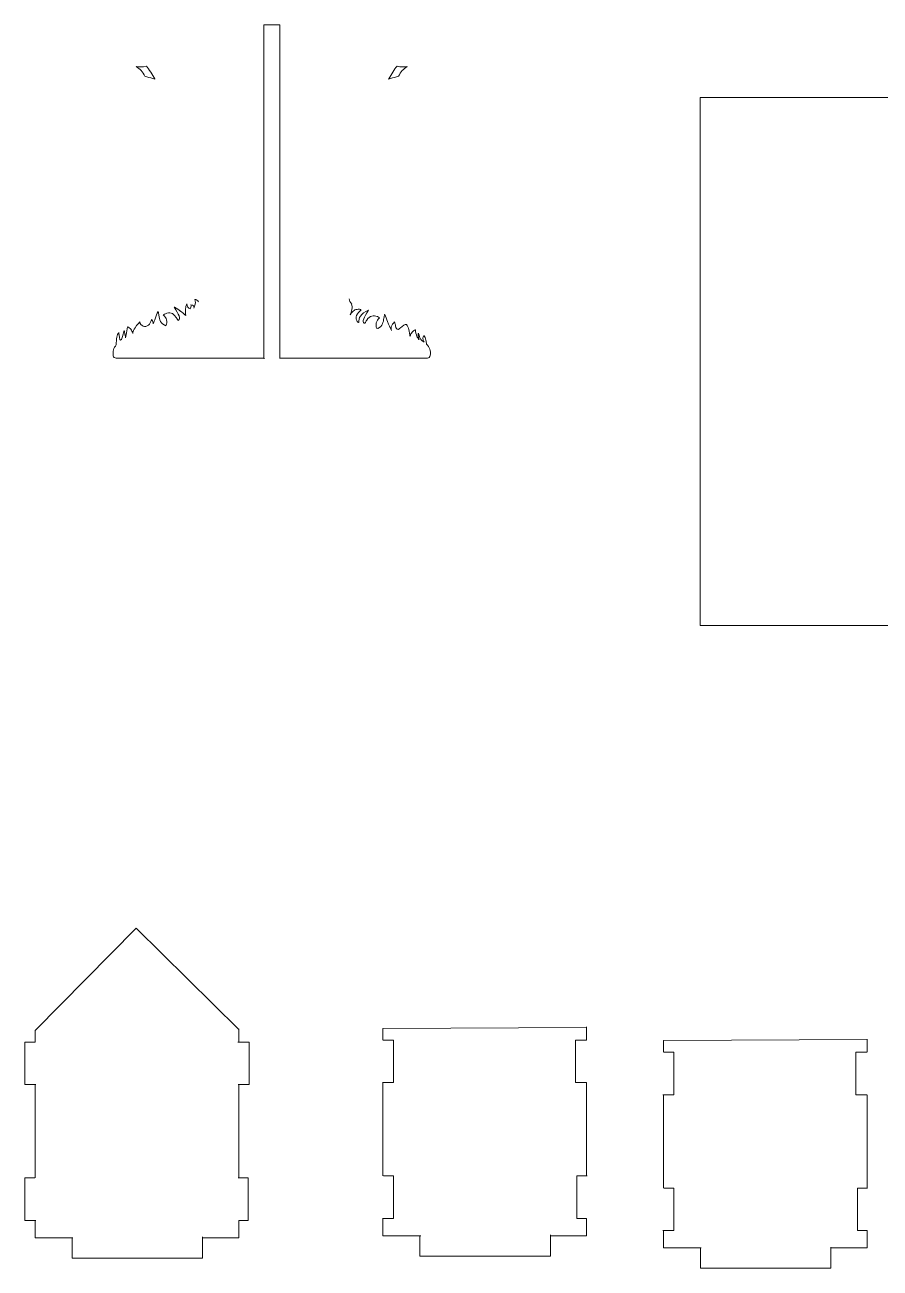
# Model space of a CAD drawing. Header units: millimetres. Extents: x -607 to 1451, y -798 to 283.
# Drawn here: x -296.9 to -60.3, y -163.5 to 180.5 of the extents above; entities that cross this region are included whole.
import ezdxf

# ---------------------------------------------------------------- set-up
doc = ezdxf.new("R2010")
doc.units = ezdxf.units.MM
doc.header["$MEASUREMENT"] = 0
doc.layers.add('layer 1', color=7, linetype='Continuous')

msp = doc.modelspace()

# ---------------------------------------------------------------- linework, layer by layer
at = {"layer": 'layer 1', "color": 242, "lineweight": 20}
for points, knots in [([(-230.5688, 88.2042), (-230.5688, 88.2042), (-230.7664, 88.2042), (-230.7664, 88.2042), (-230.7664, 88.2042), (-230.7664, 88.2042), (-230.7664, 180.4818), (-230.7664, 180.4818), (-230.7664, 180.4818), (-230.7664, 180.4818), (-226.3108, 180.4818), (-226.3108, 180.4818), (-226.3108, 180.4818), (-226.3108, 180.4818), (-226.3108, 88.2042), (-226.3108, 88.2042), (-226.3108, 88.2042), (-226.3108, 88.2042), (-226.3109, 88.2042), (-226.3109, 88.2042)], [0, 0, 0, 0, 0.16666667, 0.16666667, 0.16666667, 0.16666667, 0.33333333, 0.33333333, 0.33333333, 0.33333333, 0.5, 0.5, 0.5, 0.5, 0.66666667, 0.66666667, 0.66666667, 0.66666667, 1, 1, 1, 1]), ([(-263.2635, 169.0872), (-264.3929, 168.796), (-265.3213, 168.7639), (-266.0913, 168.9384), (-266.0913, 168.9384), (-265.0307, 168.3456), (-264.2332, 167.4498), (-263.6985, 166.2514), (-263.6985, 166.2514), (-262.9318, 166.0574), (-262.1625, 165.843), (-261.4505, 165.6445), (-261.4505, 165.6445), (-261.2745, 165.5954), (-261.1022, 165.5475), (-260.9346, 165.501), (-260.9346, 165.501), (-260.9346, 165.501), (-260.9753, 165.57), (-260.9753, 165.57), (-260.9753, 165.57), (-261.6504, 166.7161), (-262.4654, 168.0993), (-263.2635, 169.0872)], [0, 0, 0, 0, 0.14285714, 0.14285714, 0.14285714, 0.14285714, 0.28571429, 0.28571429, 0.28571429, 0.28571429, 0.42857143, 0.42857143, 0.42857143, 0.42857143, 0.57142857, 0.57142857, 0.57142857, 0.57142857, 0.71428571, 0.71428571, 0.71428571, 0.71428571, 1, 1, 1, 1]), ([(-193.4914, 166.2514), (-192.9566, 167.4498), (-192.159, 168.3456), (-191.0985, 168.9384), (-191.0985, 168.9384), (-191.8684, 168.7639), (-192.7969, 168.796), (-193.9265, 169.0872), (-193.9265, 169.0872), (-194.7244, 168.0993), (-195.5394, 166.7161), (-196.2147, 165.57), (-196.2147, 165.57), (-196.2147, 165.57), (-196.2553, 165.501), (-196.2553, 165.501), (-196.2553, 165.501), (-196.0877, 165.5475), (-195.9152, 165.5954), (-195.7393, 165.6445), (-195.7393, 165.6445), (-195.0274, 165.843), (-194.2583, 166.0574), (-193.4914, 166.2514)], [0, 0, 0, 0, 0.14285714, 0.14285714, 0.14285714, 0.14285714, 0.28571429, 0.28571429, 0.28571429, 0.28571429, 0.42857143, 0.42857143, 0.42857143, 0.42857143, 0.57142857, 0.57142857, 0.57142857, 0.57142857, 0.71428571, 0.71428571, 0.71428571, 0.71428571, 1, 1, 1, 1]), ([(-110.0639, 14.3274), (-110.0639, 14.3274), (-110.0639, 160.3574), (-110.0639, 160.3574), (-110.0639, 160.3574), (-110.0639, 160.3574), (42.6531, 160.3574), (42.6531, 160.3574), (42.6531, 160.3574), (42.6531, 160.3574), (42.6531, 14.3274), (42.6531, 14.3274), (42.6531, 14.3274), (42.6531, 14.3274), (-110.0639, 14.3274), (-110.0639, 14.3274)], [0, 0, 0, 0, 0.2, 0.2, 0.2, 0.2, 0.4, 0.4, 0.4, 0.4, 0.6, 0.6, 0.6, 0.6, 1, 1, 1, 1]), ([(-253.9785, 101.3733), (-253.3913, 100.9459), (-252.8377, 100.5089), (-252.3179, 100.0623), (-252.3179, 100.0623), (-252.5928, 101.4597), (-252.4983, 102.5505), (-252.0341, 103.3353), (-252.0341, 103.3353), (-252.0242, 102.5565), (-251.7213, 102.0867), (-251.1258, 101.9255), (-251.1258, 101.9255), (-250.8552, 102.5494), (-250.8174, 102.9019), (-251.0122, 102.9829), (-251.0122, 102.9829), (-250.2879, 102.9169), (-249.9851, 102.6148), (-250.1038, 102.0765), (-250.1038, 102.0765), (-249.6642, 103.2892), (-249.5886, 104.0948), (-249.8767, 104.4934), (-249.8767, 104.4934), (-249.8767, 104.4934), (-249.8767, 104.4934), (-249.8767, 104.4934)], [0, 0, 0, 0, 0.125, 0.125, 0.125, 0.125, 0.25, 0.25, 0.25, 0.25, 0.375, 0.375, 0.375, 0.375, 0.5, 0.5, 0.5, 0.5, 0.625, 0.625, 0.625, 0.625, 0.75, 0.75, 0.75, 0.75, 1, 1, 1, 1]), ([(-206.473, 103.2988), (-206.4797, 103.2693), (-206.4864, 103.24), (-206.4933, 103.2106), (-206.4933, 103.2106), (-206.3547, 102.793), (-206.3305, 102.3088), (-206.4206, 101.7582), (-206.4206, 101.7582), (-206.4949, 101.3031), (-206.6476, 100.8025), (-206.8786, 100.2562), (-206.8786, 100.2562), (-206.6874, 100.5853), (-206.4856, 100.8626), (-206.2731, 101.0882), (-206.2731, 101.0882), (-205.9917, 101.3868), (-205.6911, 101.5951), (-205.3718, 101.7129)], [0, 0, 0, 0, 0.16666667, 0.16666667, 0.16666667, 0.16666667, 0.33333333, 0.33333333, 0.33333333, 0.33333333, 0.5, 0.5, 0.5, 0.5, 0.66666667, 0.66666667, 0.66666667, 0.66666667, 1, 1, 1, 1]), ([(-230.7664, 88.2831), (-230.7664, 88.2831), (-271.668, 88.2831), (-271.668, 88.2831), (-271.668, 88.2831), (-271.668, 88.2831), (-271.668, 88.2845), (-271.668, 88.2845), (-271.668, 88.2845), (-272.0306, 88.2842), (-272.3508, 88.5421), (-272.4125, 88.9065), (-272.4125, 88.9065), (-272.6282, 90.1686), (-272.3201, 91.1441), (-271.6059, 91.9325), (-271.6059, 91.9325), (-271.6041, 92.7882), (-271.5501, 93.4919), (-271.4435, 94.0435), (-271.4435, 94.0435), (-271.3255, 94.6546), (-271.1429, 95.08), (-270.8957, 95.3199), (-270.8957, 95.3199), (-270.8957, 95.3199), (-270.8845, 95.3309), (-270.8845, 95.3309), (-270.8845, 95.3309), (-270.8845, 95.3309), (-270.874, 95.3192), (-270.874, 95.3192), (-270.874, 95.3192), (-270.8575, 95.3007), (-270.6377, 90.1885), (-269.4195, 95.9335), (-269.4195, 95.9335), (-269.4195, 95.9335), (-269.4136, 95.9612), (-269.4136, 95.9612), (-269.4136, 95.9612), (-269.4136, 95.9612), (-269.3938, 95.9407), (-269.3938, 95.9407), (-269.3938, 95.9407), (-269.3384, 95.8828), (-269.0211, 93.9824), (-269.0656, 93.8837), (-269.0656, 93.8837), (-269.0282, 93.9291), (-268.5466, 96.6619), (-268.5195, 96.9353), (-268.5195, 96.9353), (-268.5195, 96.9353), (-268.5176, 96.9543), (-268.5176, 96.9543), (-268.5176, 96.9543), (-268.5176, 96.9543), (-268.4993, 96.9477), (-268.4993, 96.9477), (-268.4993, 96.9477), (-268.1521, 96.8249), (-267.8519, 96.602), (-267.5983, 96.2793), (-267.5983, 96.2793), (-267.3587, 95.9742), (-267.161, 95.5798), (-267.0051, 95.0963), (-267.0051, 95.0963), (-266.9813, 95.4778), (-266.8757, 95.8659), (-266.6887, 96.2602), (-266.6887, 96.2602), (-266.4881, 96.6836), (-265.4932, 97.8656), (-265.1046, 98.304), (-265.1046, 98.304), (-264.9001, 97.0918), (-263.5693, 96.6096), (-262.6749, 97.4212), (-262.6749, 97.4212), (-262.3296, 97.7347), (-262.0467, 98.2308), (-261.8266, 98.9093), (-261.8266, 98.9093), (-261.8266, 98.9093), (-261.8182, 98.935), (-261.8182, 98.935), (-261.8182, 98.935), (-261.8182, 98.935), (-261.8006, 98.9142), (-261.8006, 98.9142), (-261.8006, 98.9142), (-261.4939, 98.5535), (-261.3469, 98.1851), (-261.36, 97.8091), (-261.36, 97.8091), (-261.1741, 98.248), (-261.0054, 98.7223), (-260.8393, 99.189), (-260.8393, 99.189), (-260.5797, 99.9195), (-260.3268, 100.6308), (-260.0247, 101.1577), (-260.0247, 101.1577), (-260.0247, 101.1577), (-260.0065, 101.1894), (-260.0065, 101.1894), (-260.0065, 101.1894), (-260.0065, 101.1894), (-259.9969, 101.1542), (-259.9969, 101.1542), (-259.9969, 101.1542), (-259.9105, 100.8344), (-259.8577, 100.4961), (-259.8043, 100.155), (-259.8043, 100.155), (-259.6216, 98.9848), (-259.4333, 97.7804), (-257.8595, 97.2038), (-257.8595, 97.2038), (-257.6318, 97.7894), (-257.5769, 98.3337), (-257.6953, 98.8363), (-257.6953, 98.8363), (-257.8146, 99.3431), (-258.11, 99.808), (-258.5813, 100.2316), (-258.5813, 100.2316), (-258.5813, 100.2316), (-258.5952, 100.2441), (-258.5952, 100.2441), (-258.5952, 100.2441), (-258.5952, 100.2441), (-258.5796, 100.2547), (-258.5796, 100.2547), (-258.5796, 100.2547), (-258.3889, 100.3852), (-258.2022, 100.4936), (-258.0193, 100.5799), (-258.0193, 100.5799), (-257.452, 100.8477), (-256.9231, 100.9023), (-256.4332, 100.7436), (-256.4332, 100.7436), (-255.9436, 100.5851), (-255.4936, 100.2139), (-255.0829, 99.6299), (-255.0829, 99.6299), (-254.9011, 99.3715), (-254.7271, 99.0714), (-254.5606, 98.7294), (-254.5606, 98.7294), (-254.4831, 98.7372), (-254.4151, 98.7537), (-254.3567, 98.7791), (-254.3567, 98.7791), (-254.2013, 98.8464), (-254.1134, 98.977), (-254.0931, 99.1708), (-254.0931, 99.1708), (-254.0724, 99.368), (-254.1213, 99.6304), (-254.2395, 99.9576), (-254.2395, 99.9576), (-254.4515, 100.5441), (-254.8859, 101.337), (-255.5427, 102.3367), (-255.5427, 102.3367), (-255.5427, 102.3367), (-255.5705, 102.379), (-255.5705, 102.379), (-255.5705, 102.379), (-255.5705, 102.379), (-255.5239, 102.3585), (-255.5239, 102.3585), (-255.5239, 102.3585), (-254.8107, 102.043), (-254.2414, 101.689), (-253.8158, 101.2969)], [0, 0, 0, 0, 0.02173913, 0.02173913, 0.02173913, 0.02173913, 0.04347826, 0.04347826, 0.04347826, 0.04347826, 0.06521739, 0.06521739, 0.06521739, 0.06521739, 0.08695652, 0.08695652, 0.08695652, 0.08695652, 0.10869565, 0.10869565, 0.10869565, 0.10869565, 0.13043478, 0.13043478, 0.13043478, 0.13043478, 0.15217391, 0.15217391, 0.15217391, 0.15217391, 0.17391304, 0.17391304, 0.17391304, 0.17391304, 0.19565217, 0.19565217, 0.19565217, 0.19565217, 0.2173913, 0.2173913, 0.2173913, 0.2173913, 0.23913043, 0.23913043, 0.23913043, 0.23913043, 0.26086957, 0.26086957, 0.26086957, 0.26086957, 0.2826087, 0.2826087, 0.2826087, 0.2826087, 0.30434783, 0.30434783, 0.30434783, 0.30434783, 0.32608696, 0.32608696, 0.32608696, 0.32608696, 0.34782609, 0.34782609, 0.34782609, 0.34782609, 0.36956522, 0.36956522, 0.36956522, 0.36956522, 0.39130435, 0.39130435, 0.39130435, 0.39130435, 0.41304348, 0.41304348, 0.41304348, 0.41304348, 0.43478261, 0.43478261, 0.43478261, 0.43478261, 0.45652174, 0.45652174, 0.45652174, 0.45652174, 0.47826087, 0.47826087, 0.47826087, 0.47826087, 0.5, 0.5, 0.5, 0.5, 0.52173913, 0.52173913, 0.52173913, 0.52173913, 0.54347826, 0.54347826, 0.54347826, 0.54347826, 0.56521739, 0.56521739, 0.56521739, 0.56521739, 0.58695652, 0.58695652, 0.58695652, 0.58695652, 0.60869565, 0.60869565, 0.60869565, 0.60869565, 0.63043478, 0.63043478, 0.63043478, 0.63043478, 0.65217391, 0.65217391, 0.65217391, 0.65217391, 0.67391304, 0.67391304, 0.67391304, 0.67391304, 0.69565217, 0.69565217, 0.69565217, 0.69565217, 0.7173913, 0.7173913, 0.7173913, 0.7173913, 0.73913043, 0.73913043, 0.73913043, 0.73913043, 0.76086957, 0.76086957, 0.76086957, 0.76086957, 0.7826087, 0.7826087, 0.7826087, 0.7826087, 0.80434783, 0.80434783, 0.80434783, 0.80434783, 0.82608696, 0.82608696, 0.82608696, 0.82608696, 0.84782609, 0.84782609, 0.84782609, 0.84782609, 0.86956522, 0.86956522, 0.86956522, 0.86956522, 0.89130435, 0.89130435, 0.89130435, 0.89130435, 0.91304348, 0.91304348, 0.91304348, 0.91304348, 0.93478261, 0.93478261, 0.93478261, 0.93478261, 0.95652174, 0.95652174, 0.95652174, 0.95652174, 1, 1, 1, 1]), ([(-204.0365, 101.7403), (-204.0414, 101.7331), (-204.0462, 101.7257), (-204.0511, 101.7186), (-204.0511, 101.7186), (-204.0511, 101.7186), (-204.0511, 101.7186), (-204.0511, 101.7186), (-204.0511, 101.7186), (-204.0195, 101.7086), (-203.9881, 101.6982), (-203.9568, 101.6873), (-203.9568, 101.6873), (-203.9188, 101.674), (-203.8807, 101.6595), (-203.8422, 101.6445), (-203.8422, 101.6445), (-203.8422, 101.6445), (-203.8183, 101.6349), (-203.8183, 101.6349), (-203.8183, 101.6349), (-203.8183, 101.6349), (-203.8385, 101.619), (-203.8385, 101.619), (-203.8385, 101.619), (-203.992, 101.499), (-204.1334, 101.3795), (-204.2622, 101.2605), (-204.2622, 101.2605), (-204.3908, 101.142), (-204.5073, 101.0238), (-204.6115, 100.9062), (-204.6115, 100.9062), (-204.6698, 100.8252), (-204.7292, 100.7437), (-204.7897, 100.6618), (-204.7897, 100.6618), (-204.851, 100.5786), (-204.9109, 100.4987), (-204.969, 100.4219), (-204.969, 100.4219), (-204.969, 100.4219), (-204.969, 100.4219), (-204.969, 100.4219), (-204.969, 100.4219), (-204.969, 100.4219), (-204.9892, 100.3955), (-204.9892, 100.3955), (-204.9892, 100.3955), (-205.2516, 99.9509), (-205.3338, 99.5144), (-205.2357, 99.0857), (-205.2357, 99.0857), (-205.1695, 98.7962), (-205.0209, 98.5098), (-204.79, 98.2266), (-204.79, 98.2266), (-204.6866, 98.1876), (-204.5832, 98.149), (-204.4796, 98.1109), (-204.4796, 98.1109), (-204.5705, 98.7761), (-204.4295, 99.3803), (-204.0566, 99.9229), (-204.0566, 99.9229), (-203.6282, 100.5465), (-202.8936, 101.0884), (-201.8533, 101.5487), (-201.8533, 101.5487), (-201.8533, 101.5487), (-201.8067, 101.5691), (-201.8067, 101.5691), (-201.8067, 101.5691), (-201.8067, 101.5691), (-201.8346, 101.527), (-201.8346, 101.527), (-201.8346, 101.527), (-202.4914, 100.5272), (-202.9258, 99.7342), (-203.1376, 99.1479), (-203.1376, 99.1479), (-203.2559, 98.8205), (-203.3047, 98.5582), (-203.2841, 98.361), (-203.2841, 98.361), (-203.2638, 98.1671), (-203.1759, 98.0365), (-203.0206, 97.9692), (-203.0206, 97.9692), (-202.9622, 97.9439), (-202.8941, 97.9274), (-202.8166, 97.9196), (-202.8166, 97.9196), (-202.6501, 98.2615), (-202.476, 98.5616), (-202.2942, 98.8201), (-202.2942, 98.8201), (-201.8837, 99.404), (-201.4335, 99.7754), (-200.9442, 99.934), (-200.9442, 99.934), (-200.454, 100.0926), (-199.9254, 100.0379), (-199.3579, 99.7701), (-199.3579, 99.7701), (-199.1751, 99.6837), (-198.9883, 99.5754), (-198.7975, 99.4451), (-198.7975, 99.4451), (-198.7975, 99.4451), (-198.782, 99.4343), (-198.782, 99.4343), (-198.782, 99.4343), (-198.782, 99.4343), (-198.796, 99.4218), (-198.796, 99.4218), (-198.796, 99.4218), (-199.2674, 98.9983), (-199.5627, 98.5332), (-199.682, 98.0267), (-199.682, 98.0267), (-199.7868, 97.5818), (-199.7559, 97.1045), (-199.5894, 96.5947), (-199.5894, 96.5947), (-199.4754, 96.5646), (-199.3613, 96.5348), (-199.2474, 96.5053), (-199.2474, 96.5053), (-197.9214, 97.1161), (-197.7446, 98.2457), (-197.5728, 99.3452), (-197.5728, 99.3452), (-197.5196, 99.6864), (-197.4666, 100.0246), (-197.3802, 100.3444), (-197.3802, 100.3444), (-197.3802, 100.3444), (-197.3707, 100.3796), (-197.3707, 100.3796), (-197.3707, 100.3796), (-197.3707, 100.3796), (-197.3526, 100.3478), (-197.3526, 100.3478), (-197.3526, 100.3478), (-197.0505, 99.8211), (-196.7975, 99.1097), (-196.5378, 98.3792), (-196.5378, 98.3792), (-196.2272, 97.5055), (-195.9069, 96.6045), (-195.4819, 95.9619), (-195.4819, 95.9619), (-195.617, 96.269), (-195.6081, 96.5846), (-195.5122, 96.8963), (-195.5122, 96.8963), (-195.358, 97.3971), (-194.9792, 97.8867), (-194.6163, 98.3135), (-194.6163, 98.3135), (-194.6163, 98.3135), (-194.5988, 98.3341), (-194.5988, 98.3341), (-194.5988, 98.3341), (-194.5988, 98.3341), (-194.5903, 98.3084), (-194.5903, 98.3084), (-194.5903, 98.3084), (-194.4554, 97.8925), (-194.3864, 97.5255), (-194.3286, 97.2188), (-194.3286, 97.2188), (-194.1992, 96.5307), (-194.1277, 96.1511), (-193.4869, 96.2179), (-193.4869, 96.2179), (-193.3188, 96.3524), (-193.1415, 96.512), (-192.961, 96.6742), (-192.961, 96.6742), (-192.3825, 97.1947), (-191.7729, 97.7428), (-191.3383, 97.5811), (-191.3383, 97.5811), (-191.3383, 97.5811), (-191.3348, 97.5799), (-191.3348, 97.5799), (-191.3348, 97.5799), (-191.3348, 97.5799), (-191.3322, 97.577), (-191.3322, 97.577), (-191.3322, 97.577), (-191.0179, 97.2223), (-190.8041, 96.7365), (-190.6597, 96.2297), (-190.6597, 96.2297), (-190.4649, 95.5472), (-190.3952, 94.8256), (-190.3733, 94.3353), (-190.3733, 94.3353), (-190.3733, 94.3353), (-190.3577, 94.3308), (-190.3577, 94.3308), (-190.3577, 94.3308), (-190.2041, 94.7942), (-190.0112, 95.1738), (-189.779, 95.4696), (-189.779, 95.4696), (-189.5254, 95.7924), (-189.225, 96.0153), (-188.8779, 96.138), (-188.8779, 96.138), (-188.8779, 96.138), (-188.8598, 96.1445), (-188.8598, 96.1445), (-188.8598, 96.1445), (-188.8598, 96.1445), (-188.8578, 96.1254), (-188.8578, 96.1254), (-188.8578, 96.1254), (-188.7932, 95.476), (-188.6444, 94.8713), (-188.4117, 94.3113), (-188.4117, 94.3113), (-188.2956, 94.0326), (-188.159, 93.7648), (-188.0013, 93.5082), (-188.0013, 93.5082), (-187.9219, 93.474), (-187.8435, 93.4393), (-187.7664, 93.4043), (-187.7664, 93.4043), (-187.9077, 93.7628), (-188.0052, 94.0685), (-188.0587, 94.3215), (-188.0587, 94.3215), (-188.1431, 94.7206), (-188.118, 94.9905), (-187.9834, 95.1308), (-187.9834, 95.1308), (-187.9834, 95.1308), (-187.9637, 95.1516), (-187.9637, 95.1516), (-187.9637, 95.1516), (-187.9637, 95.1516), (-187.9576, 95.1237), (-187.9576, 95.1237), (-187.9576, 95.1237), (-187.8132, 94.442), (-187.6037, 93.882), (-187.3291, 93.4433), (-187.3291, 93.4433), (-187.2329, 93.2896), (-187.1287, 93.1509), (-187.0164, 93.0271), (-187.0164, 93.0271), (-186.8164, 92.915), (-186.6282, 92.7981), (-186.4514, 92.6765), (-186.4514, 92.6765), (-186.6476, 93.0333), (-186.7578, 93.3543), (-186.7822, 93.6396), (-186.7822, 93.6396), (-186.8113, 93.9803), (-186.7184, 94.2704), (-186.5033, 94.5093), (-186.5033, 94.5093), (-186.5033, 94.5093), (-186.4926, 94.5211), (-186.4926, 94.5211), (-186.4926, 94.5211), (-186.4926, 94.5211), (-186.4814, 94.5101), (-186.4814, 94.5101), (-186.4814, 94.5101), (-186.2342, 94.2703), (-186.0516, 93.8447), (-185.9336, 93.2336), (-185.9336, 93.2336), (-185.8736, 92.9226), (-185.8303, 92.5633), (-185.8035, 92.1557), (-185.8035, 92.1557), (-184.948, 91.342), (-184.5535, 90.321), (-184.7683, 88.9671), (-184.7683, 88.9671), (-184.8001, 88.5842), (-185.1253, 88.2831), (-185.5219, 88.2831), (-185.5219, 88.2831), (-185.5219, 88.2831), (-226.3108, 88.2831), (-226.3108, 88.2831)], [0, 0, 0, 0, 0.01333333, 0.01333333, 0.01333333, 0.01333333, 0.02666667, 0.02666667, 0.02666667, 0.02666667, 0.04, 0.04, 0.04, 0.04, 0.05333333, 0.05333333, 0.05333333, 0.05333333, 0.06666667, 0.06666667, 0.06666667, 0.06666667, 0.08, 0.08, 0.08, 0.08, 0.09333333, 0.09333333, 0.09333333, 0.09333333, 0.10666667, 0.10666667, 0.10666667, 0.10666667, 0.12, 0.12, 0.12, 0.12, 0.13333333, 0.13333333, 0.13333333, 0.13333333, 0.14666667, 0.14666667, 0.14666667, 0.14666667, 0.16, 0.16, 0.16, 0.16, 0.17333333, 0.17333333, 0.17333333, 0.17333333, 0.18666667, 0.18666667, 0.18666667, 0.18666667, 0.2, 0.2, 0.2, 0.2, 0.21333333, 0.21333333, 0.21333333, 0.21333333, 0.22666667, 0.22666667, 0.22666667, 0.22666667, 0.24, 0.24, 0.24, 0.24, 0.25333333, 0.25333333, 0.25333333, 0.25333333, 0.26666667, 0.26666667, 0.26666667, 0.26666667, 0.28, 0.28, 0.28, 0.28, 0.29333333, 0.29333333, 0.29333333, 0.29333333, 0.30666667, 0.30666667, 0.30666667, 0.30666667, 0.32, 0.32, 0.32, 0.32, 0.33333333, 0.33333333, 0.33333333, 0.33333333, 0.34666667, 0.34666667, 0.34666667, 0.34666667, 0.36, 0.36, 0.36, 0.36, 0.37333333, 0.37333333, 0.37333333, 0.37333333, 0.38666667, 0.38666667, 0.38666667, 0.38666667, 0.4, 0.4, 0.4, 0.4, 0.41333333, 0.41333333, 0.41333333, 0.41333333, 0.42666667, 0.42666667, 0.42666667, 0.42666667, 0.44, 0.44, 0.44, 0.44, 0.45333333, 0.45333333, 0.45333333, 0.45333333, 0.46666667, 0.46666667, 0.46666667, 0.46666667, 0.48, 0.48, 0.48, 0.48, 0.49333333, 0.49333333, 0.49333333, 0.49333333, 0.50666667, 0.50666667, 0.50666667, 0.50666667, 0.52, 0.52, 0.52, 0.52, 0.53333333, 0.53333333, 0.53333333, 0.53333333, 0.54666667, 0.54666667, 0.54666667, 0.54666667, 0.56, 0.56, 0.56, 0.56, 0.57333333, 0.57333333, 0.57333333, 0.57333333, 0.58666667, 0.58666667, 0.58666667, 0.58666667, 0.6, 0.6, 0.6, 0.6, 0.61333333, 0.61333333, 0.61333333, 0.61333333, 0.62666667, 0.62666667, 0.62666667, 0.62666667, 0.64, 0.64, 0.64, 0.64, 0.65333333, 0.65333333, 0.65333333, 0.65333333, 0.66666667, 0.66666667, 0.66666667, 0.66666667, 0.68, 0.68, 0.68, 0.68, 0.69333333, 0.69333333, 0.69333333, 0.69333333, 0.70666667, 0.70666667, 0.70666667, 0.70666667, 0.72, 0.72, 0.72, 0.72, 0.73333333, 0.73333333, 0.73333333, 0.73333333, 0.74666667, 0.74666667, 0.74666667, 0.74666667, 0.76, 0.76, 0.76, 0.76, 0.77333333, 0.77333333, 0.77333333, 0.77333333, 0.78666667, 0.78666667, 0.78666667, 0.78666667, 0.8, 0.8, 0.8, 0.8, 0.81333333, 0.81333333, 0.81333333, 0.81333333, 0.82666667, 0.82666667, 0.82666667, 0.82666667, 0.84, 0.84, 0.84, 0.84, 0.85333333, 0.85333333, 0.85333333, 0.85333333, 0.86666667, 0.86666667, 0.86666667, 0.86666667, 0.88, 0.88, 0.88, 0.88, 0.89333333, 0.89333333, 0.89333333, 0.89333333, 0.90666667, 0.90666667, 0.90666667, 0.90666667, 0.92, 0.92, 0.92, 0.92, 0.93333333, 0.93333333, 0.93333333, 0.93333333, 0.94666667, 0.94666667, 0.94666667, 0.94666667, 0.96, 0.96, 0.96, 0.96, 0.97333333, 0.97333333, 0.97333333, 0.97333333, 1, 1, 1, 1]), ([(-294.0529, -97.7139), (-294.0529, -97.7139), (-266.06, -69.407), (-266.06, -69.407), (-266.06, -69.407), (-266.06, -69.407), (-237.7229, -97.4296), (-237.7229, -97.4296)], [0, 0, 0, 0, 0.33333333, 0.33333333, 0.33333333, 0.33333333, 1, 1, 1, 1]), ([(-197.8268, -97.1582), (-197.8268, -97.1582), (-197.8268, -97.1584), (-197.8268, -97.1584), (-197.8268, -97.1584), (-197.8268, -97.1584), (-197.8268, -97.1586), (-197.8268, -97.1586), (-197.8268, -97.1586), (-197.8268, -97.1586), (-141.497, -96.8743), (-141.497, -96.8743), (-141.497, -96.8743), (-141.497, -96.8743), (-141.4968, -96.8743), (-141.4968, -96.8743), (-141.4968, -96.8743), (-141.4968, -96.8743), (-141.4969, -96.8742), (-141.4969, -96.8742)], [0, 0, 0, 0, 0.16666667, 0.16666667, 0.16666667, 0.16666667, 0.33333333, 0.33333333, 0.33333333, 0.33333333, 0.5, 0.5, 0.5, 0.5, 0.66666667, 0.66666667, 0.66666667, 0.66666667, 1, 1, 1, 1]), ([(-294.0529, -100.9451), (-294.0529, -100.9451), (-296.8837, -100.9451), (-296.8837, -100.9451), (-296.8837, -100.9451), (-296.8837, -100.9451), (-296.8837, -112.6926), (-296.8837, -112.6926), (-296.8837, -112.6926), (-296.8837, -112.6926), (-293.8408, -112.6926), (-293.8408, -112.6926)], [0, 0, 0, 0, 0.25, 0.25, 0.25, 0.25, 0.5, 0.5, 0.5, 0.5, 1, 1, 1, 1]), ([(-237.9359, -100.9451), (-237.9359, -100.9451), (-234.8654, -100.9451), (-234.8654, -100.9451), (-234.8654, -100.9451), (-234.8654, -100.9451), (-234.8654, -112.6926), (-234.8654, -112.6926), (-234.8654, -112.6926), (-234.8654, -112.6926), (-237.9083, -112.6926), (-237.9083, -112.6926)], [0, 0, 0, 0, 0.25, 0.25, 0.25, 0.25, 0.5, 0.5, 0.5, 0.5, 1, 1, 1, 1]), ([(-197.7456, -100.3898), (-197.7456, -100.3898), (-194.9148, -100.3898), (-194.9148, -100.3898), (-194.9148, -100.3898), (-194.9148, -100.3898), (-194.9148, -112.1373), (-194.9148, -112.1373), (-194.9148, -112.1373), (-194.9148, -112.1373), (-197.9577, -112.1373), (-197.9577, -112.1373)], [0, 0, 0, 0, 0.25, 0.25, 0.25, 0.25, 0.5, 0.5, 0.5, 0.5, 1, 1, 1, 1]), ([(-141.5394, -100.3898), (-141.5394, -100.3898), (-144.6099, -100.3898), (-144.6099, -100.3898), (-144.6099, -100.3898), (-144.6099, -100.3898), (-144.6099, -112.1373), (-144.6099, -112.1373), (-144.6099, -112.1373), (-144.6099, -112.1373), (-141.567, -112.1373), (-141.567, -112.1373)], [0, 0, 0, 0, 0.25, 0.25, 0.25, 0.25, 0.5, 0.5, 0.5, 0.5, 1, 1, 1, 1]), ([(-120.2373, -100.5138), (-120.2373, -100.5138), (-120.2373, -100.514), (-120.2373, -100.514), (-120.2373, -100.514), (-120.2373, -100.514), (-120.2373, -100.5142), (-120.2373, -100.5142), (-120.2373, -100.5142), (-120.2373, -100.5142), (-63.9075, -100.2299), (-63.9075, -100.2299), (-63.9075, -100.2299), (-63.9075, -100.2299), (-63.9073, -100.2299), (-63.9073, -100.2299), (-63.9073, -100.2299), (-63.9073, -100.2299), (-63.9074, -100.2298), (-63.9074, -100.2298)], [0, 0, 0, 0, 0.16666667, 0.16666667, 0.16666667, 0.16666667, 0.33333333, 0.33333333, 0.33333333, 0.33333333, 0.5, 0.5, 0.5, 0.5, 0.66666667, 0.66666667, 0.66666667, 0.66666667, 1, 1, 1, 1]), ([(-120.1561, -103.7454), (-120.1561, -103.7454), (-117.3253, -103.7454), (-117.3253, -103.7454), (-117.3253, -103.7454), (-117.3253, -103.7454), (-117.3253, -115.4929), (-117.3253, -115.4929), (-117.3253, -115.4929), (-117.3253, -115.4929), (-120.3682, -115.4929), (-120.3682, -115.4929)], [0, 0, 0, 0, 0.25, 0.25, 0.25, 0.25, 0.5, 0.5, 0.5, 0.5, 1, 1, 1, 1]), ([(-63.9499, -103.7454), (-63.9499, -103.7454), (-67.0204, -103.7454), (-67.0204, -103.7454), (-67.0204, -103.7454), (-67.0204, -103.7454), (-67.0204, -115.4929), (-67.0204, -115.4929), (-67.0204, -115.4929), (-67.0204, -115.4929), (-63.9775, -115.4929), (-63.9775, -115.4929)], [0, 0, 0, 0, 0.25, 0.25, 0.25, 0.25, 0.5, 0.5, 0.5, 0.5, 1, 1, 1, 1]), ([(-294.133, -138.516), (-294.133, -138.516), (-296.8839, -138.516), (-296.8839, -138.516), (-296.8839, -138.516), (-296.8839, -138.516), (-296.8839, -150.2635), (-296.8839, -150.2635), (-296.8839, -150.2635), (-296.8839, -150.2635), (-293.841, -150.2635), (-293.841, -150.2635)], [0, 0, 0, 0, 0.25, 0.25, 0.25, 0.25, 0.5, 0.5, 0.5, 0.5, 1, 1, 1, 1]), ([(-237.8826, -138.516), (-237.8826, -138.516), (-235.0773, -138.516), (-235.0773, -138.516), (-235.0773, -138.516), (-235.0773, -138.516), (-235.0772, -138.516), (-235.0772, -138.516), (-235.0772, -138.516), (-235.0772, -138.516), (-235.0772, -150.2634), (-235.0772, -150.2634), (-235.0772, -150.2634), (-235.0772, -150.2634), (-235.0772, -150.2635), (-235.0772, -150.2635), (-235.0772, -150.2635), (-235.0772, -150.2635), (-237.723, -150.2635), (-237.723, -150.2635)], [0, 0, 0, 0, 0.16666667, 0.16666667, 0.16666667, 0.16666667, 0.33333333, 0.33333333, 0.33333333, 0.33333333, 0.5, 0.5, 0.5, 0.5, 0.66666667, 0.66666667, 0.66666667, 0.66666667, 1, 1, 1, 1]), ([(-197.6659, -137.9607), (-197.6659, -137.9607), (-194.915, -137.9607), (-194.915, -137.9607), (-194.915, -137.9607), (-194.915, -137.9607), (-194.915, -149.7082), (-194.915, -149.7082), (-194.915, -149.7082), (-194.915, -149.7082), (-197.9579, -149.7082), (-197.9579, -149.7082)], [0, 0, 0, 0, 0.25, 0.25, 0.25, 0.25, 0.5, 0.5, 0.5, 0.5, 1, 1, 1, 1]), ([(-141.3511, -137.9607), (-141.3511, -137.9607), (-144.1564, -137.9607), (-144.1564, -137.9607), (-144.1564, -137.9607), (-144.1564, -137.9607), (-144.1565, -137.9607), (-144.1565, -137.9607), (-144.1565, -137.9607), (-144.1565, -137.9607), (-144.1565, -149.7081), (-144.1565, -149.7081), (-144.1565, -149.7081), (-144.1565, -149.7081), (-144.1565, -149.7082), (-144.1565, -149.7082), (-144.1565, -149.7082), (-144.1565, -149.7082), (-141.5107, -149.7082), (-141.5107, -149.7082)], [0, 0, 0, 0, 0.16666667, 0.16666667, 0.16666667, 0.16666667, 0.33333333, 0.33333333, 0.33333333, 0.33333333, 0.5, 0.5, 0.5, 0.5, 0.66666667, 0.66666667, 0.66666667, 0.66666667, 1, 1, 1, 1]), ([(-120.0764, -141.3163), (-120.0764, -141.3163), (-117.3255, -141.3163), (-117.3255, -141.3163), (-117.3255, -141.3163), (-117.3255, -141.3163), (-117.3255, -153.0638), (-117.3255, -153.0638), (-117.3255, -153.0638), (-117.3255, -153.0638), (-120.3684, -153.0638), (-120.3684, -153.0638)], [0, 0, 0, 0, 0.25, 0.25, 0.25, 0.25, 0.5, 0.5, 0.5, 0.5, 1, 1, 1, 1]), ([(-63.7616, -141.3163), (-63.7616, -141.3163), (-66.5669, -141.3163), (-66.5669, -141.3163), (-66.5669, -141.3163), (-66.5669, -141.3163), (-66.567, -141.3163), (-66.567, -141.3163), (-66.567, -141.3163), (-66.567, -141.3163), (-66.567, -153.0637), (-66.567, -153.0637), (-66.567, -153.0637), (-66.567, -153.0637), (-66.567, -153.0638), (-66.567, -153.0638), (-66.567, -153.0638), (-66.567, -153.0638), (-63.9212, -153.0638), (-63.9212, -153.0638)], [0, 0, 0, 0, 0.16666667, 0.16666667, 0.16666667, 0.16666667, 0.33333333, 0.33333333, 0.33333333, 0.33333333, 0.5, 0.5, 0.5, 0.5, 0.66666667, 0.66666667, 0.66666667, 0.66666667, 1, 1, 1, 1]), ([(-283.6041, -155.0799), (-283.6041, -155.0799), (-294.0528, -155.0799), (-294.0528, -155.0799), (-294.0528, -155.0799), (-294.0528, -155.0799), (-294.0529, -155.0799), (-294.0529, -155.0799), (-294.0529, -155.0799), (-294.0529, -155.0799), (-294.0529, -150.2635), (-294.0529, -150.2635)], [0, 0, 0, 0, 0.25, 0.25, 0.25, 0.25, 0.5, 0.5, 0.5, 0.5, 1, 1, 1, 1]), ([(-237.723, -150.2635), (-237.723, -150.2635), (-237.723, -155.0799), (-237.723, -155.0799), (-237.723, -155.0799), (-237.723, -155.0799), (-247.7259, -155.0799), (-247.7259, -155.0799)], [0, 0, 0, 0, 0.33333333, 0.33333333, 0.33333333, 0.33333333, 1, 1, 1, 1]), ([(-187.378, -154.5246), (-187.378, -154.5246), (-197.8267, -154.5246), (-197.8267, -154.5246), (-197.8267, -154.5246), (-197.8267, -154.5246), (-197.8268, -154.5246), (-197.8268, -154.5246), (-197.8268, -154.5246), (-197.8268, -154.5246), (-197.8268, -149.7082), (-197.8268, -149.7082)], [0, 0, 0, 0, 0.25, 0.25, 0.25, 0.25, 0.5, 0.5, 0.5, 0.5, 1, 1, 1, 1]), ([(-141.4969, -149.7082), (-141.4969, -149.7082), (-141.4969, -154.5246), (-141.4969, -154.5246), (-141.4969, -154.5246), (-141.4969, -154.5246), (-151.4998, -154.5246), (-151.4998, -154.5246)], [0, 0, 0, 0, 0.33333333, 0.33333333, 0.33333333, 0.33333333, 1, 1, 1, 1]), ([(-151.4998, -154.2844), (-151.4998, -154.2844), (-151.4998, -160.123), (-151.4998, -160.123), (-151.4998, -160.123), (-151.4998, -160.123), (-187.589, -160.123), (-187.589, -160.123), (-187.589, -160.123), (-187.589, -160.123), (-187.589, -154.5246), (-187.589, -154.5246)], [0, 0, 0, 0, 0.25, 0.25, 0.25, 0.25, 0.5, 0.5, 0.5, 0.5, 1, 1, 1, 1]), ([(-109.7885, -157.8802), (-109.7885, -157.8802), (-120.2372, -157.8802), (-120.2372, -157.8802), (-120.2372, -157.8802), (-120.2372, -157.8802), (-120.2373, -157.8802), (-120.2373, -157.8802), (-120.2373, -157.8802), (-120.2373, -157.8802), (-120.2373, -153.0638), (-120.2373, -153.0638)], [0, 0, 0, 0, 0.25, 0.25, 0.25, 0.25, 0.5, 0.5, 0.5, 0.5, 1, 1, 1, 1]), ([(-63.9074, -153.0638), (-63.9074, -153.0638), (-63.9074, -157.8802), (-63.9074, -157.8802), (-63.9074, -157.8802), (-63.9074, -157.8802), (-73.9103, -157.8802), (-73.9103, -157.8802)], [0, 0, 0, 0, 0.33333333, 0.33333333, 0.33333333, 0.33333333, 1, 1, 1, 1]), ([(-247.7259, -154.8397), (-247.7259, -154.8397), (-247.7259, -160.6783), (-247.7259, -160.6783), (-247.7259, -160.6783), (-247.7259, -160.6783), (-283.8151, -160.6783), (-283.8151, -160.6783), (-283.8151, -160.6783), (-283.8151, -160.6783), (-283.8151, -155.0799), (-283.8151, -155.0799)], [0, 0, 0, 0, 0.25, 0.25, 0.25, 0.25, 0.5, 0.5, 0.5, 0.5, 1, 1, 1, 1]), ([(-73.9103, -157.64), (-73.9103, -157.64), (-73.9103, -163.4786), (-73.9103, -163.4786), (-73.9103, -163.4786), (-73.9103, -163.4786), (-109.9995, -163.4786), (-109.9995, -163.4786), (-109.9995, -163.4786), (-109.9995, -163.4786), (-109.9995, -157.8802), (-109.9995, -157.8802)], [0, 0, 0, 0, 0.25, 0.25, 0.25, 0.25, 0.5, 0.5, 0.5, 0.5, 1, 1, 1, 1])]:
    msp.add_open_spline(points, degree=3, knots=knots, dxfattribs=at)
for points in [[(-229.4214, 180.4818), (-229.4214, 180.4818), (-227.727, 180.4818), (-227.727, 180.4818)], [(-249.8767, 104.4934), (-249.481, 104.5129), (-249.129, 104.2926), (-248.8208, 103.8331)], [(-207.2164, 104.7205), (-207.1349, 104.1609), (-206.8844, 103.6488), (-206.4652, 103.1836)], [(-205.3682, 101.7186), (-204.8516, 101.8258), (-204.4209, 101.8275), (-204.076, 101.724)], [(-294.0529, -100.9716), (-294.0529, -100.9716), (-294.0529, -97.7139), (-294.0529, -97.7139)], [(-237.723, -97.3021), (-237.723, -97.3021), (-237.723, -100.9451), (-237.723, -100.9451)], [(-197.8268, -100.4163), (-197.8268, -100.4163), (-197.8268, -97.1586), (-197.8268, -97.1586)], [(-141.4969, -96.7468), (-141.4969, -96.7468), (-141.4969, -100.3898), (-141.4969, -100.3898)], [(-120.2373, -103.7719), (-120.2373, -103.7719), (-120.2373, -100.5142), (-120.2373, -100.5142)], [(-63.9074, -100.1024), (-63.9074, -100.1024), (-63.9074, -103.7454), (-63.9074, -103.7454)], [(-294.0529, -138.516), (-294.0529, -138.516), (-294.0529, -112.6926), (-294.0529, -112.6926)], [(-237.723, -112.6926), (-237.723, -112.6926), (-237.723, -138.516), (-237.723, -138.516)], [(-197.8268, -137.9607), (-197.8268, -137.9607), (-197.8268, -112.1373), (-197.8268, -112.1373)], [(-141.4969, -112.1373), (-141.4969, -112.1373), (-141.4969, -137.9607), (-141.4969, -137.9607)], [(-120.2373, -141.3163), (-120.2373, -141.3163), (-120.2373, -115.4929), (-120.2373, -115.4929)], [(-63.9074, -115.4929), (-63.9074, -115.4929), (-63.9074, -141.3163), (-63.9074, -141.3163)]]:
    msp.add_open_spline(points, degree=3, dxfattribs=at)

doc.saveas('drawing.dxf')
